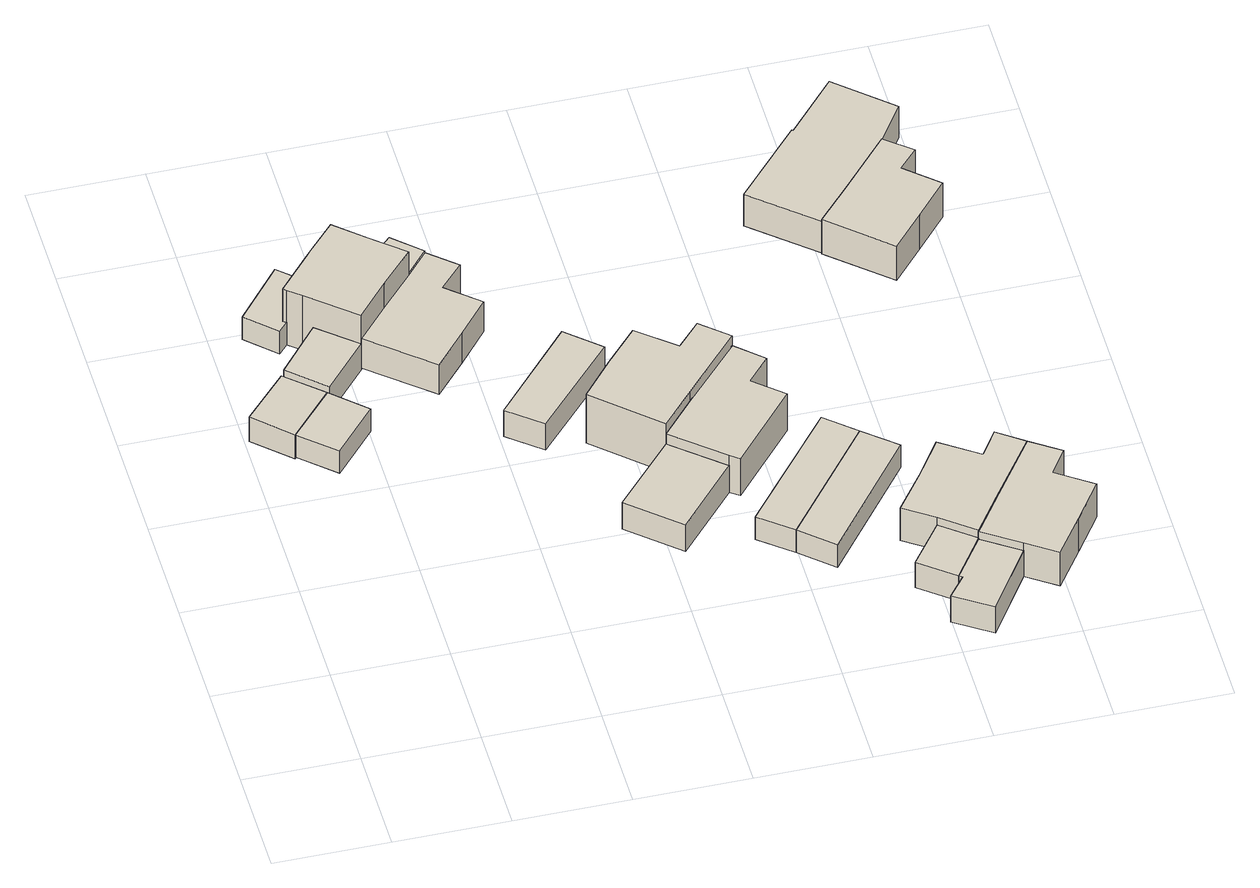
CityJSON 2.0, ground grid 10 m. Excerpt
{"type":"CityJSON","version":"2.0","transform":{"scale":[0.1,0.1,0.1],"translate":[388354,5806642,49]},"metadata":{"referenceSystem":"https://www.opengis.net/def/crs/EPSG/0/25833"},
"CityObjects":{
"building1":{"type":"Building","attributes":{"Gemeindeschluessel":"11000007","BezugspunktDach":"2200","function":"31001_2143","measuredHeight":2.64,"storeysAboveGround":1},"address":[{"country":"Germany","locality":"Berlin","thoroughfareNumber":"66 (2)","thoroughfareName":"Tilkeroder Weg"}],"geometry":[{"type":"Solid","lod":"1","boundaries":[[[[0,1,2,3]],[[4,5,6,7]],[[4,7,3,2]],[[5,4,2,1]],[[6,5,1,0]],[[7,6,0,3]]]]}]},
"building2":{"type":"Building","attributes":{"Gemeindeschluessel":"11000007","BezugspunktDach":"2200","function":"31001_2143","measuredHeight":2.48,"storeysAboveGround":1},"address":[{"country":"Germany","locality":"Berlin","thoroughfareNumber":"68 (1)","thoroughfareName":"Tilkeroder Weg"}],"geometry":[{"type":"Solid","lod":"1","boundaries":[[[[8,9,1,0]],[[10,11,12,13]],[[10,13,0,1]],[[11,10,1,9]],[[12,11,9,8]],[[13,12,8,0]]]]}]},
"building3":{"type":"Building","attributes":{"Gemeindeschluessel":"11000007","BezugspunktDach":"2200","function":"51009_1610","measuredHeight":2.9,"storeysAboveGround":0},"address":[{"country":"Germany","locality":"Berlin"}],"geometry":[{"type":"Solid","lod":"1","boundaries":[[[[14,15,16,17]],[[18,19,20,21]],[[18,21,17,16]],[[19,18,16,15]],[[20,19,15,14]],[[21,20,14,17]]]]}]},
"building4":{"type":"Building","attributes":{"Gemeindeschluessel":"11000007","BezugspunktDach":"2200","function":"31001_2463","measuredHeight":2.53,"storeysAboveGround":1},"address":[{"country":"Germany","locality":"Berlin","thoroughfareNumber":"66 (1)","thoroughfareName":"Tilkeroder Weg"}],"geometry":[{"type":"Solid","lod":"1","boundaries":[[[[22,23,24,25,26,27]],[[28,29,30,31,32,33]],[[28,33,27,26]],[[29,28,26,25]],[[30,29,25,24]],[[31,30,24,23]],[[32,31,23,22]],[[33,32,22,27]]]]}]},
"building5":{"type":"Building","attributes":{"Gemeindeschluessel":"11000007","function":"31001_1010"},"address":[{"country":"Germany","locality":"Berlin","thoroughfareNumber":"66","thoroughfareName":"Tilkeroder Weg"}],"children":["building5-1","building5-2"]},
"building5-1":{"type":"BuildingPart","attributes":{"BezugspunktDach":"2200","measuredHeight":8.57,"storeysAboveGround":1},"parents":["building5"],"geometry":[{"type":"MultiSurface","lod":"1","boundaries":[[[34,35,36,37,38,39,40,41,42,43]],[[44,29,45,46,47,48,19,49,31,30]],[[44,30,43,42]],[[29,44,42,41]],[[45,29,41,40]],[[46,45,40,39]],[[50,51,39,38]],[[48,47,38,37]],[[19,48,37,36]],[[49,19,36,35]],[[31,49,35,34]],[[30,31,34,43]],[[47,46,51,50]]]}]},
"building5-2":{"type":"BuildingPart","attributes":{"BezugspunktDach":"2200","measuredHeight":3.66,"storeysAboveGround":1},"parents":["building5"],"geometry":[{"type":"MultiSurface","lod":"1","boundaries":[[[50,52,53,51]],[[54,55,47,46]],[[54,46,51,53]],[[55,54,53,52]],[[47,55,52,50]],[[46,47,50,51,56]]]}]},
"building6":{"type":"Building","attributes":{"Gemeindeschluessel":"11000007","BezugspunktDach":"2200","function":"31001_1010","measuredHeight":6.7,"storeysAboveGround":1},"address":[{"country":"Germany","locality":"Berlin","thoroughfareNumber":"68","thoroughfareName":"Tilkeroder Weg"}],"geometry":[{"type":"Solid","lod":"1","boundaries":[[[[57,58,59,60,61,62,63,64]],[[65,66,67,68,69,70,71,72]],[[65,72,64,63]],[[66,65,63,62]],[[67,66,62,61]],[[68,67,61,60]],[[69,68,60,59]],[[70,69,59,58]],[[71,70,58,57]],[[72,71,57,64]]]]}]},
"building7":{"type":"Building","attributes":{"Gemeindeschluessel":"11000007","BezugspunktDach":"2200","function":"31001_2463","measuredHeight":2.87,"storeysAboveGround":1},"address":[{"country":"Germany","locality":"Berlin","thoroughfareNumber":"70 (1)","thoroughfareName":"Tilkeroder Weg"}],"geometry":[{"type":"Solid","lod":"1","boundaries":[[[[73,74,75,76]],[[77,78,79,80]],[[77,80,76,75]],[[78,77,75,74]],[[79,78,74,73]],[[80,79,73,76]]]]}]},
"building8":{"type":"Building","attributes":{"Gemeindeschluessel":"11000007","function":"31001_1010"},"address":[{"country":"Germany","locality":"Berlin","thoroughfareNumber":"72","thoroughfareName":"Tilkeroder Weg"}],"children":["building8-1","building8-2"]},
"building8-1":{"type":"BuildingPart","attributes":{"BezugspunktDach":"2200","measuredHeight":7.06,"storeysAboveGround":1},"parents":["building8"],"geometry":[{"type":"MultiSurface","lod":"1","boundaries":[[[81,82,83,84,85,86,87,88]],[[89,90,91,92,93,94,95,96]],[[89,96,88,87]],[[90,89,87,86]],[[91,90,86,85]],[[92,91,85,84]],[[93,92,84,83]],[[94,93,83,82]],[[95,94,82,81]],[[96,97,98,81,88]],[[95,98,97,96]]]}]},
"building8-2":{"type":"BuildingPart","attributes":{"BezugspunktDach":"2200","measuredHeight":2.96,"storeysAboveGround":1},"parents":["building8"],"geometry":[{"type":"Solid","lod":"1","boundaries":[[[[99,98,97,100]],[[96,95,101,102]],[[96,102,100,97]],[[101,95,98,99]],[[102,101,99,100]],[[95,96,97,98]]]]}]},
"building9":{"type":"Building","attributes":{"Gemeindeschluessel":"11000007","BezugspunktDach":"2200","function":"31001_1010","measuredHeight":7.04,"storeysAboveGround":1},"address":[{"country":"Germany","locality":"Berlin","thoroughfareNumber":"70","thoroughfareName":"Tilkeroder Weg"}],"geometry":[{"type":"Solid","lod":"1","boundaries":[[[[103,104,105,106,107,108,109,110]],[[111,112,113,114,115,116,117,118]],[[111,118,110,109]],[[112,111,109,108]],[[113,112,108,107]],[[114,113,107,106]],[[115,114,106,105]],[[116,115,105,104]],[[117,116,104,103]],[[118,117,103,110]]]]}]},
"building10":{"type":"Building","attributes":{"Gemeindeschluessel":"11000007","BezugspunktDach":"2200","function":"31001_2463","measuredHeight":2.49,"storeysAboveGround":1},"address":[{"country":"Germany","locality":"Berlin","thoroughfareNumber":"72 (1)","thoroughfareName":"Tilkeroder Weg"}],"geometry":[{"type":"Solid","lod":"1","boundaries":[[[[119,120,121,122]],[[123,124,125,126]],[[123,126,122,121]],[[124,123,121,120]],[[125,124,120,119]],[[126,125,119,122]]]]}]},
"building11":{"type":"Building","attributes":{"Gemeindeschluessel":"11000007","BezugspunktDach":"2200","function":"31001_2463","measuredHeight":2.47,"storeysAboveGround":1},"address":[{"country":"Germany","locality":"Berlin","thoroughfareNumber":"74 (1)","thoroughfareName":"Tilkeroder Weg"}],"geometry":[{"type":"Solid","lod":"1","boundaries":[[[[127,128,120,119]],[[124,129,130,125]],[[124,125,119,120]],[[129,124,120,128]],[[130,129,128,127]],[[125,130,127,119]]]]}]},
"building12":{"type":"Building","attributes":{"Gemeindeschluessel":"11000007","function":"31001_1010"},"address":[{"country":"Germany","locality":"Berlin","thoroughfareNumber":"74","thoroughfareName":"Tilkeroder Weg"}],"children":["building12-1","building12-2"]},
"building12-1":{"type":"BuildingPart","attributes":{"BezugspunktDach":"2200","measuredHeight":7.29,"storeysAboveGround":1},"parents":["building12"],"geometry":[{"type":"MultiSurface","lod":"1","boundaries":[[[131,132,133,134,135,136,137,138,139]],[[140,141,142,143,144,145,146,147,148]],[[140,148,139,138]],[[141,140,138,137]],[[142,141,137,136]],[[143,142,136,135]],[[144,143,135,134]],[[145,144,134,133]],[[146,145,133,132]],[[147,149,150,132,131]],[[148,147,131,139]],[[146,150,149,147]]]}]},
"building12-2":{"type":"BuildingPart","attributes":{"BezugspunktDach":"2200","measuredHeight":2.88,"storeysAboveGround":1},"parents":["building12"],"geometry":[{"type":"Solid","lod":"1","boundaries":[[[[151,150,149,152]],[[147,146,153,154]],[[147,154,152,149]],[[153,146,150,151]],[[154,153,151,152]],[[146,147,149,150]]]]}]},
"building13":{"type":"Building","attributes":{"Gemeindeschluessel":"11000007","function":"31001_1010"},"address":[{"country":"Germany","locality":"Berlin","thoroughfareNumber":"76","thoroughfareName":"Tilkeroder Weg"}],"children":["building13-1","building13-2"]},
"building13-1":{"type":"BuildingPart","attributes":{"BezugspunktDach":"2200","measuredHeight":7.24,"storeysAboveGround":1},"parents":["building13"],"geometry":[{"type":"MultiSurface","lod":"1","boundaries":[[[155,156,157,158,159,160,134,161,162]],[[163,164,165,166,167,168,169,170,171]],[[163,171,162,161]],[[164,163,161,134]],[[165,164,134,160]],[[166,165,160,159]],[[167,166,159,158]],[[168,167,158,157]],[[169,168,157,156]],[[170,169,156,155]],[[171,172,173,155,162]],[[170,173,172,171]]]}]},
"building13-2":{"type":"BuildingPart","attributes":{"BezugspunktDach":"2200","measuredHeight":2.82,"storeysAboveGround":1},"parents":["building13"],"geometry":[{"type":"Solid","lod":"1","boundaries":[[[[174,173,172,151,175,176]],[[177,178,171,170,179,180]],[[177,180,176,175]],[[178,177,175,151]],[[171,178,151,172]],[[179,170,173,174]],[[180,179,174,176]],[[172,173,170,171]]]]}]},
"building14":{"type":"Building","attributes":{"Gemeindeschluessel":"11000007","BezugspunktDach":"2200","function":"31001_1010","measuredHeight":3.52,"storeysAboveGround":1},"address":[{"country":"Germany","locality":"Berlin","thoroughfareNumber":"69","thoroughfareName":"Tilkeroder Weg"}],"geometry":[{"type":"Solid","lod":"1","boundaries":[[[[181,182,183,184,185,186,187]],[[188,189,190,191,192,193,194]],[[188,194,187,186]],[[189,188,186,185]],[[190,189,185,184]],[[191,190,184,183]],[[192,191,183,182]],[[193,192,182,181]],[[194,193,181,187]]]]}]},
"building15":{"type":"Building","attributes":{"Gemeindeschluessel":"11000007","BezugspunktDach":"2200","function":"31001_1010","measuredHeight":7.59,"storeysAboveGround":1},"address":[{"country":"Germany","locality":"Berlin","thoroughfareNumber":"71","thoroughfareName":"Tilkeroder Weg"}],"geometry":[{"type":"Solid","lod":"1","boundaries":[[[[195,196,197,198,199,200,201,202]],[[203,204,205,206,207,208,209,210]],[[203,210,202,201]],[[204,203,201,200]],[[205,204,200,199]],[[206,205,199,198]],[[207,206,198,197]],[[208,207,197,196]],[[209,208,196,195]],[[210,209,195,202]]]]}]}
},
"vertices":[
[35,350,28],[72,391,28],[41,419,28],[4,379,28],[41,419,1],[72,391,1],[35,350,1],[4,379,1],
[65,323,28],[101,364,28],[72,391,3],[101,364,3],[65,323,3],[35,350,3],
[75,395,30],[112,437,30],[79,465,30],[44,423,30],[79,465,1],[112,437,1],[75,395,1],[44,423,1],
[53,471,26],[61,480,26],[58,482,26],[91,520,26],[67,542,26],[28,495,26],[67,542,1],[91,520,1],[58,482,1],[61,480,1],[53,471,1],[28,495,1],
[61,480,62],[72,471,62],[112,437,62],[139,468,62],[167,499,62],[140,522,62],[114,545,62],[91,520,62],[86,514,62],[58,482,62],[86,514,1],[114,545,1],[140,522,1],[167,499,1],[139,468,1],[72,471,1],[167,499,38],[140,522,38],
[186,521,38],[162,543,38],[162,543,1],[186,521,1],[140,522,20],
[165,392,36],[192,423,36],[218,454,36],[190,478,36],[210,500,36],[186,521,36],[139,468,36],[112,437,36],[139,468,3],[186,521,3],[210,500,3],[190,478,3],[218,454,3],[192,423,3],[165,392,3],[112,437,3],
[232,307,33],[300,382,33],[271,408,33],[203,331,33],[271,408,4],[300,382,4],[232,307,4],[203,331,4],
[361,216,52],[369,210,52],[424,274,52],[399,296,52],[418,318,52],[395,339,52],[374,317,52],[318,253,52],[374,317,11],[395,339,11],[418,318,11],[399,296,11],[424,274,11],[369,210,11],[361,216,11],[318,253,11],[318,253,41],[361,216,41],
[310,158,41],[267,196,41],[310,158,11],[267,196,11],
[318,253,63],[346,285,63],[395,339,63],[371,360,63],[351,338,63],[319,365,63],[291,334,63],[264,302,63],[291,334,9],[319,365,9],[351,338,9],[371,360,9],[395,339,9],[346,285,9],[318,253,9],[264,302,9],
[395,132,39],[473,231,39],[447,254,39],[367,155,39],[447,254,14],[473,231,14],[395,132,14],[367,155,14],
[423,107,39],[501,207,39],[501,207,14],[423,107,14],
[506,108,49],[535,85,49],[559,120,49],[598,176,49],[575,193,49],[560,170,49],[527,193,49],[504,159,49],[480,126,49],[504,159,13],[527,193,13],[560,170,13],[575,193,13],[598,176,13],[559,120,13],[535,85,13],[506,108,13],[480,126,13],[506,108,41],[535,85,41],
[508,46,41],[478,70,41],[508,46,13],[478,70,13],
[566,62,49],[592,44,49],[616,79,49],[640,114,49],[609,136,49],[624,158,49],[558,119,49],[534,84,49],[558,119,12],[598,176,12],[624,158,12],[609,136,12],[640,114,12],[616,79,12],[592,44,12],[566,62,12],[534,84,12],[534,84,41],[566,62,41],
[528,4,41],[511,44,41],[496,25,41],[511,44,12],[508,46,12],[528,4,12],[496,25,12],
[502,468,45],[572,547,45],[595,582,45],[548,624,45],[506,576,45],[505,577,45],[449,514,45],[505,577,10],[506,576,10],[548,624,10],[595,582,10],[572,547,10],[502,468,10],[449,514,10],
[553,423,47],[580,454,47],[607,485,47],[579,510,47],[595,528,47],[572,547,47],[530,499,47],[502,468,47],[530,499,9],[572,547,9],[595,528,9],[579,510,9],[607,485,9],[580,454,9],[553,423,9],[502,468,9]
]}
